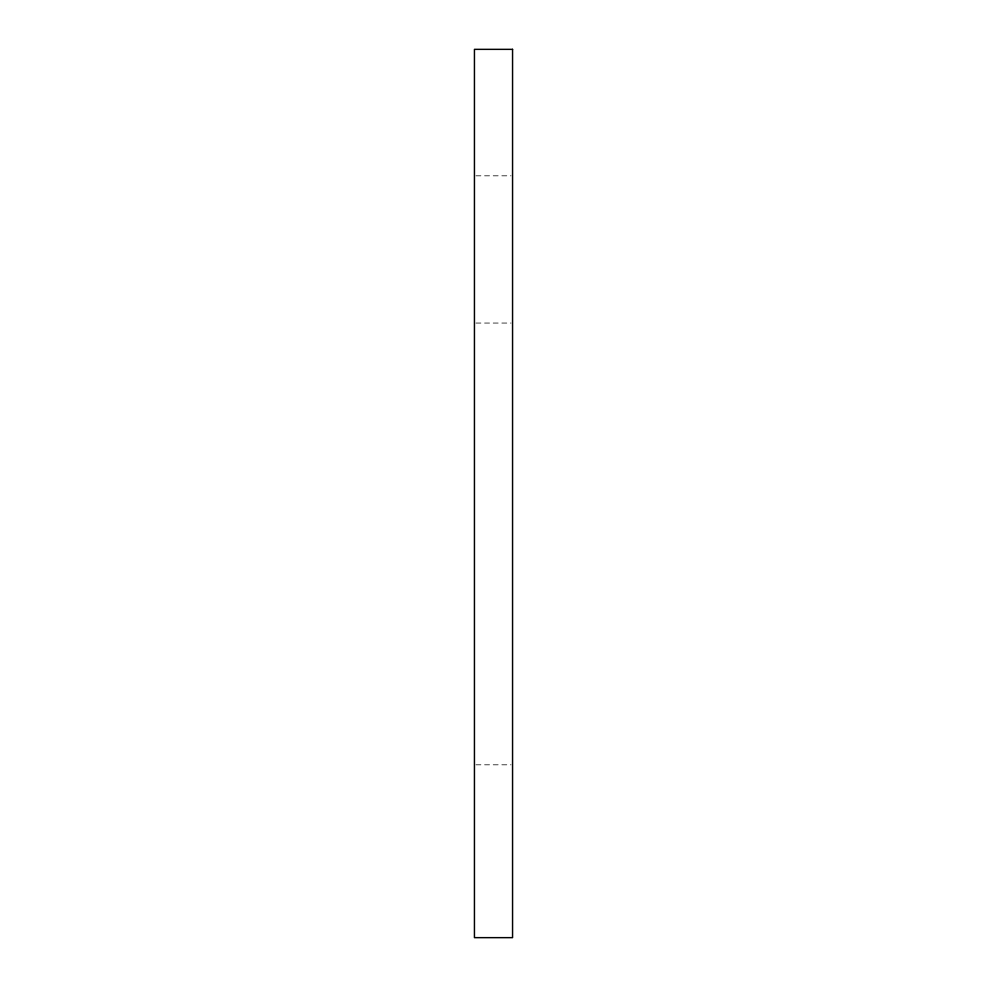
<?xml version="1.0" encoding="UTF-8"?>
<svg xmlns="http://www.w3.org/2000/svg" width="987" height="987" viewBox="0 0 987 987"><rect width="100%" height="100%" fill="white"/><g stroke="black" fill="none" stroke-linecap="round" stroke-linejoin="round"><path stroke-width="0.74" stroke-dasharray="4.93 3.7" d="M475.956 175.809L511.044 175.809M475.956 323.057L511.044 323.057M475.956 764.802L511.044 764.802"/><path stroke-width="1.48" d="M512.561 49.35L474.439 49.35L474.439 937.65L512.561 937.65L512.561 49.35"/></g></svg>
